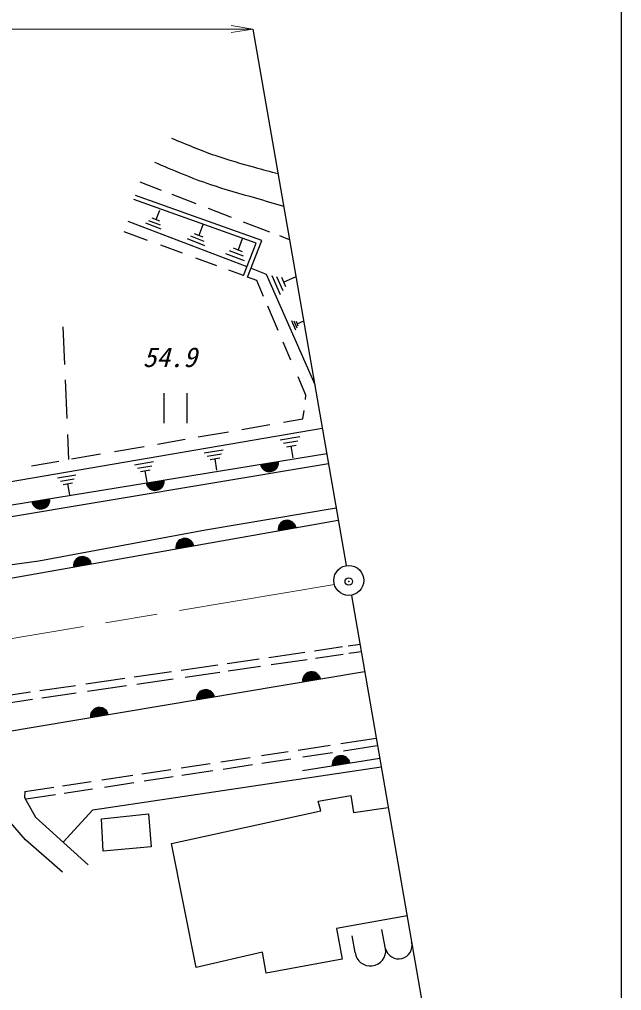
# Model space of a CAD drawing. Units: millimetres, scale not verified. Extents: x 40000 to 680000, y 20000 to 380000.
# Drawn here: x 538838 to 579000, y 265933 to 330766 of the extents above; entities that cross this region are included whole.
import ezdxf
from ezdxf.enums import TextEntityAlignment as Align

# ---------------------------------------------------------------- set-up
doc = ezdxf.new("R2010")
doc.units = ezdxf.units.MM
doc.header["$LTSCALE"] = 1000
doc.header["$PDMODE"] = 32
doc.header["$PDSIZE"] = 500
doc.linetypes.add('CHAIN', pattern=[18.5, 12, -1.5, 3.5, -1.5])
for name, color, linetype, lineweight in [('M-BGD', 7, 'Continuous', 25), ('M-BGD-RSTR', 7, 'Continuous', 13), ('M-BMK', 2, 'CHAIN', 13), ('M-BMK-SRVR', 3, 'Continuous', 25), ('M-TTL-BAND', 7, 'Continuous', 25)]:
    doc.layers.add(name, color=color, linetype=linetype, lineweight=lineweight)
doc.layers.add('M-OTRS', color=6, linetype='Continuous')
doc.styles.add('ＭＳ ゴシック', font='')
doc.styles.get('ＭＳ ゴシック').set_extended_font_data('MS Gothic')

# ---------------------------------------------------------------- blocks, each defined once
blk = doc.blocks.new('open_arrow')
at = {"color": 0, "linetype": 'Continuous', "lineweight": -2}
blk.add_lwpolyline([(7.5, 1.25), (0, 0), (7.5, -1.25)], dxfattribs=at)

msp = doc.modelspace()

# ---------------------------------------------------------------- linework, layer by layer
at = {"layer": 'M-BGD'}
for p, q in [((548305, 319351), (546887, 319897)), ((555013, 316001), (546575, 319021)), ((550633, 318455), (549024, 319074)), ((554622, 315823), (546474, 318739)), ((548180, 318009), (547940, 317389)), ((552977, 317553), (551445, 318142)), ((546065, 317305), (554012, 314264)), ((548300, 316769), (547260, 317169)), ((548250, 317029), (547470, 317329)), ((548200, 317289), (547680, 317489)), ((551070, 317049), (550800, 316349)), ((555545, 316564), (553790, 317240)), ((547387, 316017), (545815, 316595)), ((551090, 316239), (550510, 316459)), ((551210, 315659), (550040, 316109)), ((551150, 315949), (550280, 316289)), ((553700, 316119), (553420, 315379)), ((553778, 313668), (554622, 315823)), ((554058, 313559), (555013, 316001)), ((556854, 316060), (556204, 316310)), ((549717, 315161), (548274, 315691)), ((553840, 314649), (552610, 315119)), ((553780, 314959), (552860, 315309)), ((553720, 315259), (553110, 315499)), ((552015, 314316), (550604, 314835)), ((553778, 313668), (552806, 314025)), ((554292, 314156), (555304, 313769)), ((553757, 313676), (553689, 313701)), ((554670, 313340), (554060, 313565)), ((555127, 312272), (554670, 313340)), ((555304, 313769), (558532, 306398)), ((556240, 312369), (555690, 313639)), ((556430, 312639), (556010, 313589)), ((556610, 312909), (556330, 313539)), ((557230, 313559), (556470, 313229)), ((556096, 310006), (555409, 311613)), ((557270, 310029), (557000, 310639)), ((557360, 310159), (557160, 310619)), ((557440, 310289), (557310, 310589)), ((557740, 310599), (557380, 310439)), ((541868, 307727), (541761, 310245)), ((556944, 308024), (556430, 309225)), ((542021, 304129), (541912, 306699)), ((557950, 305671), (557418, 306914)), ((548492, 303813), (548492, 305813)), ((549992, 305813), (549992, 303813)), ((557915, 305401), (557950, 305671)), ((556452, 303881), (557748, 304107)), ((557748, 304107), (557819, 304659)), ((529152, 298366), (559038, 303483)), ((553681, 303400), (555545, 303724)), ((542137, 301393), (542067, 303049)), ((550750, 302890), (552780, 303243)), ((556230, 302699), (557530, 302919)), ((545168, 301920), (547146, 302264)), ((548042, 302419), (549889, 302741)), ((556440, 302469), (557410, 302629)), ((556640, 302229), (557290, 302339)), ((557100, 301509), (556970, 302289)), ((528814, 296807), (559332, 301791)), ((542320, 301425), (544246, 301760)), ((551170, 301829), (552420, 302039)), ((551370, 301609), (552310, 301769)), ((551570, 301379), (552200, 301489)), ((559454, 301088), (527866, 295829)), ((539635, 300958), (541475, 301278)), ((546510, 301029), (547780, 301249)), ((546710, 300809), (547670, 300969)), ((552010, 300679), (551890, 301439)), ((541370, 300159), (542590, 300359)), ((546910, 300579), (547550, 300689)), ((547360, 299869), (547230, 300639)), ((541570, 299939), (542480, 300089)), ((541760, 299719), (542370, 299819)), ((542190, 299039), (542070, 299769)), ((551259, 296685), (559962, 298165)), ((525977, 291281), (560107, 297332)), ((540131, 294621), (551259, 296685)), ((525323, 292601), (540131, 294621)), ((560387, 288870), (558522, 288599)), ((561560, 289040), (560772, 288926)), ((561632, 288545), (560808, 288426)), ((554821, 288061), (552703, 287753)), ((557864, 288503), (555462, 288154)), ((558032, 288022), (555633, 287673)), ((560432, 288371), (558592, 288104)), ((561864, 287211), (533556, 282455)), ((548971, 287211), (546479, 286849)), ((552068, 287661), (549634, 287307)), ((554921, 287570), (552771, 287258)), ((545865, 286759), (543270, 286382)), ((549093, 286723), (546667, 286371)), ((552194, 287174), (549891, 286839)), ((542572, 286281), (540187, 285934)), ((545973, 286270), (543375, 285892)), ((539706, 285359), (536979, 284963)), ((539572, 285845), (537043, 285477)), ((542614, 285782), (540332, 285450)), ((560286, 282424), (562633, 282781)), ((557433, 281991), (559572, 282316)), ((560449, 281943), (562708, 282287)), ((552278, 281208), (554218, 281503)), ((554981, 281619), (556764, 281889)), ((554996, 281115), (556951, 281412)), ((562868, 281431), (557716, 280592)), ((557736, 281531), (559727, 281834)), ((543737, 277994), (562967, 280859)), ((549627, 280805), (551560, 281099)), ((552419, 280724), (554377, 281021)), ((544341, 280002), (546392, 280314)), ((546998, 280406), (548943, 280702)), ((547163, 279925), (549082, 280217)), ((549664, 280305), (551730, 280619)), ((539190, 279220), (541125, 279514)), ((541714, 279604), (543630, 279895)), ((544501, 279521), (546462, 279819)), ((539190, 279220), (539180, 278833)), ((539180, 278833), (539900, 277514)), ((539265, 278726), (541235, 279025)), ((541824, 279114), (543706, 279400)), ((558753, 278573), (560936, 278967)), ((560936, 278967), (561115, 277822)), ((558932, 277929), (558753, 278573)), ((561115, 277822), (563436, 278161)), ((539242, 275990), (537682, 277790)), ((539900, 277514), (543417, 274317)), ((541744, 275838), (543737, 277994)), ((544304, 277388), (547446, 277733)), ((547446, 277733), (547628, 275524)), ((548980, 275745), (558932, 277929)), ((544426, 275240), (544304, 277388)), ((541701, 273830), (539242, 275990)), ((550617, 267484), (548980, 275745)), ((547628, 275524), (544426, 275240)), ((564693, 270920), (559988, 270077)), ((559988, 270077), (560354, 268025)), ((563263, 268729), (563015, 270014)), ((561223, 268478), (561029, 269589)), ((555056, 268502), (550617, 267484)), ((555294, 267086), (555056, 268502)), ((560354, 268025), (555294, 267086))]:
    msp.add_line(p, q, dxfattribs=at)
for centre, radius, start, end in [((555517, 301168), 600, 189.27454, 9.27454), ((555517, 301168), 550, 189.27454, 9.27454), ((555517, 301168), 500, 189.27454, 9.27454), ((555517, 301168), 450, 189.27454, 9.27454), ((555517, 301168), 400, 189.27454, 9.27454), ((555517, 301168), 350, 189.27454, 9.27454), ((555517, 301168), 300, 189.27454, 9.27454), ((555517, 301168), 250, 189.27454, 9.27454), ((555517, 301168), 200, 189.27454, 9.27454), ((555517, 301168), 150, 189.27454, 9.27454), ((555517, 301168), 100, 189.27454, 9.27454), ((555517, 301168), 50, 189.27454, 9.27454), ((547888, 299922), 600, 189.27454, 9.27454), ((547888, 299922), 550, 189.27454, 9.27454), ((547888, 299922), 500, 189.27454, 9.27454), ((547888, 299922), 450, 189.27454, 9.27454), ((547888, 299922), 400, 189.27454, 9.27454), ((547888, 299922), 350, 189.27454, 9.27454), ((547888, 299922), 300, 189.27454, 9.27454), ((547888, 299922), 250, 189.27454, 9.27454), ((547888, 299922), 200, 189.27454, 9.27454), ((547888, 299922), 150, 189.27454, 9.27454), ((547888, 299922), 100, 189.27454, 9.27454), ((547888, 299922), 50, 189.27454, 9.27454), ((540258, 298676), 600, 189.27454, 9.27454), ((540258, 298676), 550, 189.27454, 9.27454), ((540258, 298676), 500, 189.27454, 9.27454), ((540258, 298676), 450, 189.27454, 9.27454), ((540258, 298676), 400, 189.27454, 9.27454), ((540258, 298676), 350, 189.27454, 9.27454), ((540258, 298676), 300, 189.27454, 9.27454), ((540258, 298676), 250, 189.27454, 9.27454), ((540258, 298676), 200, 189.27454, 9.27454), ((540258, 298676), 150, 189.27454, 9.27454), ((540258, 298676), 100, 189.27454, 9.27454), ((540258, 298676), 50, 189.27454, 9.27454), ((556694, 296727), 600, 10.0527, 190.0527), ((556694, 296727), 550, 10.0527, 190.0527), ((556694, 296727), 500, 10.0527, 190.0527), ((556694, 296727), 450, 10.0527, 190.0527), ((556694, 296727), 400, 10.0527, 190.0527), ((556694, 296727), 350, 10.0527, 190.0527), ((556694, 296727), 300, 10.0527, 190.0527), ((556694, 296727), 250, 10.0527, 190.0527), ((556694, 296727), 200, 10.0527, 190.0527), ((556694, 296727), 150, 10.0527, 190.0527), ((556694, 296727), 100, 10.0527, 190.0527), ((556694, 296727), 50, 10.0527, 190.0527), ((549868, 295517), 600, 10.0527, 190.0527), ((549868, 295517), 550, 10.0527, 190.0527), ((549868, 295517), 500, 10.0527, 190.0527), ((549868, 295517), 450, 10.0527, 190.0527), ((549868, 295517), 400, 10.0527, 190.0527), ((549868, 295517), 350, 10.0527, 190.0527), ((549868, 295517), 300, 10.0527, 190.0527), ((549868, 295517), 250, 10.0527, 190.0527), ((549868, 295517), 200, 10.0527, 190.0527), ((549868, 295517), 150, 10.0527, 190.0527), ((549868, 295517), 100, 10.0527, 190.0527), ((549868, 295517), 50, 10.0527, 190.0527), ((543042, 294307), 600, 10.0527, 190.0527), ((543042, 294307), 550, 10.0527, 190.0527), ((543042, 294307), 500, 10.0527, 190.0527), ((543042, 294307), 450, 10.0527, 190.0527), ((543042, 294307), 400, 10.0527, 190.0527), ((543042, 294307), 350, 10.0527, 190.0527), ((543042, 294307), 300, 10.0527, 190.0527), ((543042, 294307), 250, 10.0527, 190.0527), ((543042, 294307), 200, 10.0527, 190.0527), ((543042, 294307), 150, 10.0527, 190.0527), ((543042, 294307), 100, 10.0527, 190.0527), ((543042, 294307), 50, 10.0527, 190.0527), ((558325, 286617), 600, 9.53827, 189.53827), ((558325, 286617), 550, 9.53827, 189.53827), ((558325, 286617), 500, 9.53827, 189.53827), ((558325, 286617), 450, 9.53827, 189.53827), ((558325, 286617), 400, 9.53827, 189.53827), ((558325, 286617), 350, 9.53827, 189.53827), ((558325, 286617), 300, 9.53827, 189.53827), ((558325, 286617), 250, 9.53827, 189.53827), ((558325, 286617), 200, 9.53827, 189.53827), ((558325, 286617), 150, 9.53827, 189.53827), ((558325, 286617), 100, 9.53827, 189.53827), ((558325, 286617), 50, 9.53827, 189.53827), ((551248, 285428), 600, 9.53827, 189.53827), ((551248, 285428), 550, 9.53827, 189.53827), ((551248, 285428), 500, 9.53827, 189.53827), ((551248, 285428), 450, 9.53827, 189.53827), ((551248, 285428), 400, 9.53827, 189.53827), ((551248, 285428), 350, 9.53827, 189.53827), ((551248, 285428), 300, 9.53827, 189.53827), ((551248, 285428), 250, 9.53827, 189.53827), ((551248, 285428), 200, 9.53827, 189.53827), ((551248, 285428), 150, 9.53827, 189.53827), ((551248, 285428), 100, 9.53827, 189.53827), ((551248, 285428), 50, 9.53827, 189.53827), ((544171, 284238), 600, 9.53827, 189.53827), ((544171, 284238), 550, 9.53827, 189.53827), ((544171, 284238), 500, 9.53827, 189.53827), ((544171, 284238), 450, 9.53827, 189.53827), ((544171, 284238), 400, 9.53827, 189.53827), ((544171, 284238), 350, 9.53827, 189.53827), ((544171, 284238), 300, 9.53827, 189.53827), ((544171, 284238), 250, 9.53827, 189.53827), ((544171, 284238), 200, 9.53827, 189.53827), ((544171, 284238), 150, 9.53827, 189.53827), ((544171, 284238), 100, 9.53827, 189.53827), ((544171, 284238), 50, 9.53827, 189.53827), ((560292, 281011), 600, 9.24559, 189.24559), ((560292, 281011), 550, 9.24559, 189.24559), ((560292, 281011), 500, 9.24559, 189.24559), ((560292, 281011), 450, 9.24559, 189.24559), ((560292, 281011), 400, 9.24559, 189.24559), ((560292, 281011), 350, 9.24559, 189.24559), ((560292, 281011), 300, 9.24559, 189.24559), ((560292, 281011), 250, 9.24559, 189.24559), ((560292, 281011), 200, 9.24559, 189.24559), ((560292, 281011), 150, 9.24559, 189.24559), ((560292, 281011), 100, 9.24559, 189.24559), ((560292, 281011), 50, 9.24559, 189.24559), ((564131, 268945), 894, 193.99619, 13.99619), ((562243, 268604), 1028, 187.00127, 7.00127)]:
    msp.add_arc(centre, radius, start, end, dxfattribs=at)
for points in [[(548984, 322842), (549941, 322438), (550899, 322034), (551878, 321694), (552748, 321391), (553635, 321139), (554524, 320895), (555045, 320752), (555566, 320613), (556088, 320473)], [(547836, 321245), (549072, 320712), (550308, 320179), (551579, 319747), (552565, 319412), (553572, 319138), (554574, 318849), (555206, 318667), (555837, 318479), (556467, 318291)]]:
    msp.add_open_spline(points, degree=3, knots=[0, 0, 0, 0, 1, 1, 1, 2, 2, 2, 3, 3, 3, 3], dxfattribs=at)
at = {"layer": 'M-BGD-RSTR'}
msp.add_line((497848, 330125), (554412, 330125), dxfattribs=at)
at = {"layer": 'M-BMK'}
msp.add_line((531268, 288242), (559845, 293044), dxfattribs=at)
at = {"layer": 'M-BMK-SRVR'}
for p, q in [((554412, 330125), (560630, 294316)), ((560979, 292310), (568853, 246965))]:
    msp.add_line(p, q, dxfattribs=at)
msp.add_circle((560807, 293316), 1000, dxfattribs=at)
at = {"layer": 'M-OTRS'}
msp.add_point((560803, 293242), dxfattribs=at)
at = {"layer": 'M-TTL-BAND'}
msp.add_line((579000, 20000), (579000, 370000), dxfattribs=at)

# ---------------------------------------------------------------- block references
at = {"layer": 'M-BGD-RSTR', "xscale": 193, "yscale": 193, "rotation": 180}
msp.add_blockref('open_arrow', (554412, 330125), dxfattribs=at)

# ---------------------------------------------------------------- texts
at = {"layer": 'M-BGD', "style": 'ＭＳ ゴシック', "oblique": 15}
msp.add_text('54.9', height=1320, dxfattribs=at).set_placement((547070, 307163), align=Align.BOTTOM_LEFT)

doc.saveas('drawing.dxf')
